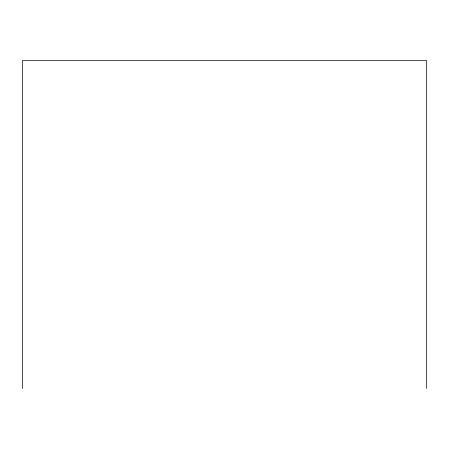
<?xml version="1.0" encoding="UTF-8"?>
<svg xmlns="http://www.w3.org/2000/svg" width="449" height="449" viewBox="0 0 449 449"><rect width="100%" height="100%" fill="white"/><g stroke="black" fill="none" stroke-linecap="round" stroke-linejoin="round"><path stroke-width="0.67" d="M426.55 388.492L426.55 60.508L22.45 60.508L22.45 388.492"/></g></svg>
